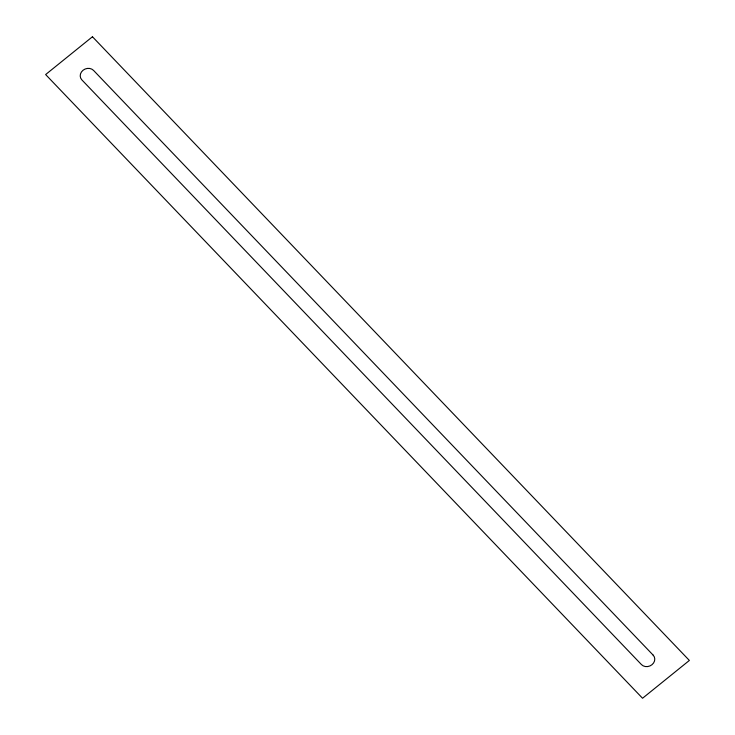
<?xml version="1.0" encoding="UTF-8"?>
<svg xmlns="http://www.w3.org/2000/svg" width="735" height="735" viewBox="0 0 735 735"><rect width="100%" height="100%" fill="white"/><g stroke="black" fill="none" stroke-linecap="round" stroke-linejoin="round"><path stroke-width="1.1" d="M92.454 36.75L45.634 74.557L642.546 698.25L689.366 660.443L92.454 36.75M653.158 655.133L93.547 70.413A7.616 6.633 -22.4 0 0 83.027 70.266A7.616 6.633 -22.4 0 0 81.842 79.867L641.453 664.578A7.616 6.633 -22.4 0 0 651.963 664.725A7.616 6.633 -22.4 0 0 653.158 655.133"/></g></svg>
